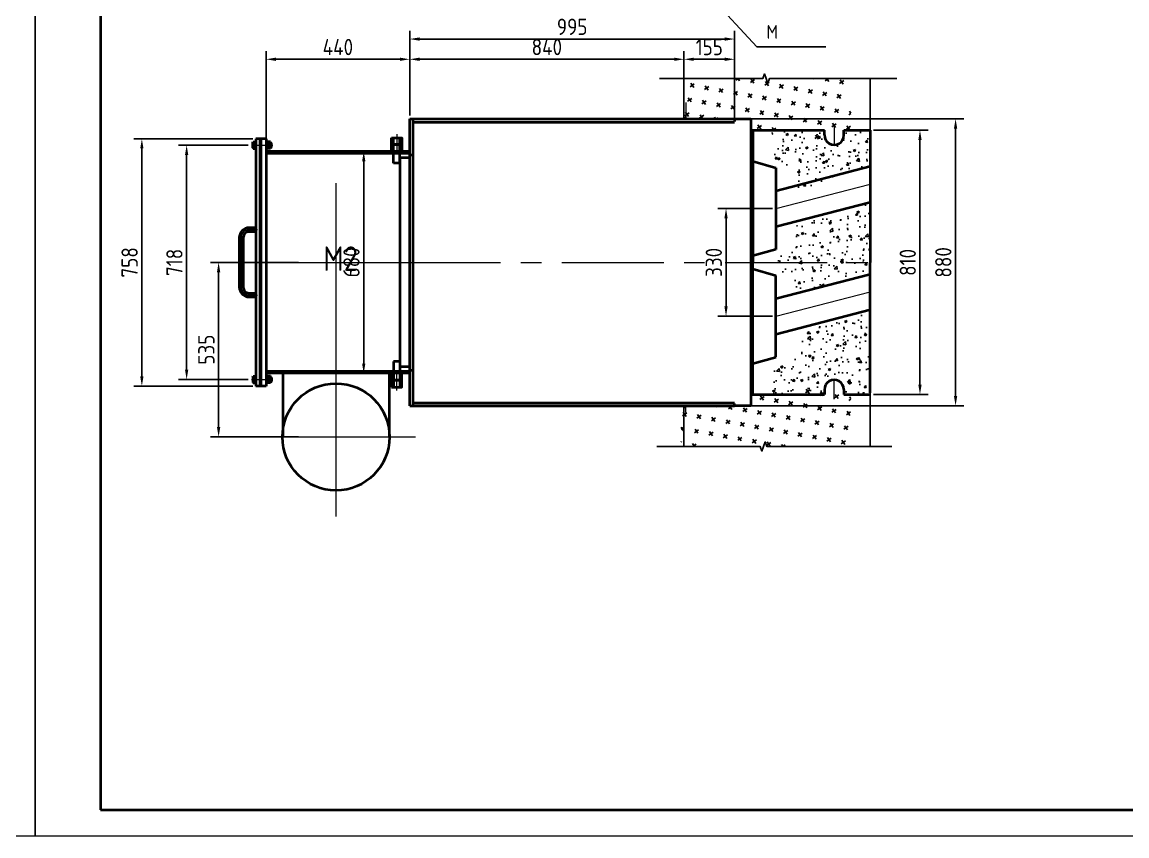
# Model space of a CAD drawing. Header units: millimetres. Extents: x 52110 to 400893, y -153728 to 31997.
# Drawn here: x 362723 to 366107, y -18094 to -15600 of the extents above; entities that cross this region are included whole.
import ezdxf

# ---------------------------------------------------------------- set-up
doc = ezdxf.new("R2010")
doc.units = ezdxf.units.MM
doc.header["$LTSCALE"] = 500
doc.linetypes.add('CENTER', pattern=[2, 1.25, -0.25, 0.25, -0.25])
doc.linetypes.add('PHANTOM2', pattern=[1.25, 0.625, -0.125, 0.125, -0.125, 0.125, -0.125])
for name, color, linetype, lineweight in [('2D', 4, 'PHANTOM2', 20), ('BIAOZHU', 3, 'Continuous', 25), ('SHI', 7, 'Continuous', 40), ('WEN', 3, 'Continuous', 20), ('XI', 2, 'Continuous', 20), ('ZHONG', 1, 'CENTER', 20)]:
    doc.layers.add(name, color=color, linetype=linetype, lineweight=lineweight)
doc.layers.add('HAN', color=9, linetype='Continuous')
doc.styles.add('GB', font='gbenor.shx', dxfattribs={"bigfont": 'gbcbig.shx'})
doc.styles.add('工程字', font='gbenor.shx', dxfattribs={"bigfont": 'gbcbig.shx'})
doc.dimstyles.new('GB-5', dxfattribs={"dimscale": 10, "dimtxt": 5, "dimasz": 3, "dimexe": 2.5, "dimexo": 1, "dimgap": 1.25, "dimtad": 1, "dimdsep": 46, "dimtxsty": '工程字', "dimcen": 5, "dimadec": 0, "dimazin": 0, "dimtfac": 0.7, "dimtix": 1, "dimtmove": 0, "dimatfit": 3, "dimfxl": 0, "dimtzin": 0, "dimarcsym": 0})

# ---------------------------------------------------------------- blocks, each defined once
blk = doc.blocks.new('*D204')
at = {"layer": 'BIAOZHU', "color": 0, "lineweight": -2}
for p, q in [((364915.1, -15896.3), (365607, -15896.3)), ((365582, -15926.3), (365582, -16746.3)), ((364915.1, -16776.3), (365607, -16776.3))]:
    blk.add_line(p, q, dxfattribs=at)
at = {"layer": 'BIAOZHU', "color": 0}
for points in [[(365577, -15926.3), (365587, -15926.3), (365582, -15896.3)], [(365577, -16746.3), (365587, -16746.3), (365582, -16776.3)]]:
    blk.add_solid(points, dxfattribs=at)
at = {"layer": 'Defpoints', "color": 0}
for p in [(364905.1, -15896.3), (364905.1, -16776.3), (365582, -16776.3)]:
    blk.add_point(p, dxfattribs=at)
at = {"layer": 'BIAOZHU', "color": 0, "insert": (365544.5, -16336.3), "char_height": 50, "attachment_point": 5, "rotation": 90, "style": '工程字'}
blk.add_mtext('880', dxfattribs=at)
blk = doc.blocks.new('*D205')
at = {"layer": 'BIAOZHU', "color": 0, "lineweight": -2}
for p, q in [((363429.1, -15957.3), (363064.6, -15957.3)), ((363089.6, -15987.3), (363089.6, -16685.3)), ((363429.1, -16715.3), (363064.6, -16715.3))]:
    blk.add_line(p, q, dxfattribs=at)
at = {"layer": 'BIAOZHU', "color": 0}
for points in [[(363084.6, -15987.3), (363094.6, -15987.3), (363089.6, -15957.3)], [(363084.6, -16685.3), (363094.6, -16685.3), (363089.6, -16715.3)]]:
    blk.add_solid(points, dxfattribs=at)
at = {"layer": 'Defpoints', "color": 0}
for p in [(363439.1, -15957.3), (363089.6, -16715.3), (363439.1, -16715.3)]:
    blk.add_point(p, dxfattribs=at)
at = {"layer": 'BIAOZHU', "color": 0, "insert": (363052.1, -16336.3), "char_height": 50, "attachment_point": 5, "rotation": 90, "style": '工程字'}
blk.add_mtext('758', dxfattribs=at)
blk = doc.blocks.new('*D158')
at = {"layer": 'BIAOZHU', "color": 0, "lineweight": -2}
for p, q in [((365021.1, -16171.3), (364853.9, -16171.3)), ((364878.9, -16201.3), (364878.9, -16471.3)), ((365021.1, -16501.3), (364853.9, -16501.3))]:
    blk.add_line(p, q, dxfattribs=at)
at = {"layer": 'BIAOZHU', "color": 0}
for points in [[(364873.9, -16201.3), (364883.9, -16201.3), (364878.9, -16171.3)], [(364873.9, -16471.3), (364883.9, -16471.3), (364878.9, -16501.3)]]:
    blk.add_solid(points, dxfattribs=at)
at = {"layer": 'Defpoints', "color": 0}
for p in [(365031.1, -16171.3), (364878.9, -16501.3), (365031.1, -16501.3)]:
    blk.add_point(p, dxfattribs=at)
at = {"layer": 'BIAOZHU', "color": 0, "insert": (364841.4, -16336.3), "char_height": 50, "attachment_point": 5, "rotation": 90, "style": '工程字'}
blk.add_mtext('330', dxfattribs=at)
blk = doc.blocks.new('*D208')
at = {"layer": 'BIAOZHU', "color": 0, "lineweight": -2}
for p, q in [((363470.1, -15986.3), (363470.1, -15688.9)), ((363910.1, -15886.3), (363910.1, -15688.9)), ((363880.1, -15713.9), (363500.1, -15713.9))]:
    blk.add_line(p, q, dxfattribs=at)
at = {"layer": 'BIAOZHU', "color": 0}
for points in [[(363500.1, -15708.9), (363500.1, -15718.9), (363470.1, -15713.9)], [(363880.1, -15708.9), (363880.1, -15718.9), (363910.1, -15713.9)]]:
    blk.add_solid(points, dxfattribs=at)
at = {"layer": 'Defpoints', "color": 0}
for p in [(363470.1, -15713.9), (363910.1, -15896.3), (363470.1, -15996.3)]:
    blk.add_point(p, dxfattribs=at)
at = {"layer": 'BIAOZHU', "color": 0, "insert": (363690.1, -15676.4), "char_height": 50, "attachment_point": 5, "style": '工程字'}
blk.add_mtext('440', dxfattribs=at)
blk = doc.blocks.new('*D209')
at = {"layer": 'BIAOZHU', "color": 0, "lineweight": -2}
for p, q in [((363910.1, -15886.3), (363910.1, -15626.9)), ((364905.1, -15894.3), (364905.1, -15626.9)), ((363940.1, -15651.9), (364875.1, -15651.9))]:
    blk.add_line(p, q, dxfattribs=at)
at = {"layer": 'BIAOZHU', "color": 0}
for points in [[(363940.1, -15646.9), (363940.1, -15656.9), (363910.1, -15651.9)], [(364875.1, -15646.9), (364875.1, -15656.9), (364905.1, -15651.9)]]:
    blk.add_solid(points, dxfattribs=at)
at = {"layer": 'Defpoints', "color": 0}
for p in [(364905.1, -15651.9), (363910.1, -15896.3), (364905.1, -15904.3)]:
    blk.add_point(p, dxfattribs=at)
at = {"layer": 'BIAOZHU', "color": 0, "insert": (364407.6, -15614.4), "char_height": 50, "attachment_point": 5, "style": '工程字'}
blk.add_mtext('995', dxfattribs=at)
blk = doc.blocks.new('*D159')
at = {"layer": 'BIAOZHU', "color": 0, "lineweight": -2}
for p, q in [((364750.1, -15866.3), (364750.1, -15688.9)), ((364905.1, -15703.9), (364905.1, -15688.9)), ((364780.1, -15713.9), (364875.1, -15713.9))]:
    blk.add_line(p, q, dxfattribs=at)
at = {"layer": 'BIAOZHU', "color": 0}
for points in [[(364780.1, -15708.9), (364780.1, -15718.9), (364750.1, -15713.9)], [(364875.1, -15708.9), (364875.1, -15718.9), (364905.1, -15713.9)]]:
    blk.add_solid(points, dxfattribs=at)
at = {"layer": 'Defpoints', "color": 0}
for p in [(364905.1, -15713.9), (364905.1, -15713.9), (364750.1, -15876.3)]:
    blk.add_point(p, dxfattribs=at)
at = {"layer": 'BIAOZHU', "color": 0, "insert": (364827.6, -15676.4), "char_height": 50, "attachment_point": 5, "style": '工程字'}
blk.add_mtext('155', dxfattribs=at)
blk = doc.blocks.new('*D160')
at = {"layer": 'BIAOZHU', "color": 0, "lineweight": -2}
for p, q in [((363910.1, -15703.9), (363910.1, -15688.9)), ((364750.1, -15703.9), (364750.1, -15688.9)), ((364720.1, -15713.9), (363940.1, -15713.9))]:
    blk.add_line(p, q, dxfattribs=at)
at = {"layer": 'BIAOZHU', "color": 0}
for points in [[(363940.1, -15708.9), (363940.1, -15718.9), (363910.1, -15713.9)], [(364720.1, -15708.9), (364720.1, -15718.9), (364750.1, -15713.9)]]:
    blk.add_solid(points, dxfattribs=at)
at = {"layer": 'Defpoints', "color": 0}
for p in [(363910.1, -15713.9), (363910.1, -15713.9), (364750.1, -15713.9)]:
    blk.add_point(p, dxfattribs=at)
at = {"layer": 'BIAOZHU', "color": 0, "insert": (364330.1, -15676.4), "char_height": 50, "attachment_point": 5, "style": '工程字'}
blk.add_mtext('840', dxfattribs=at)
blk = doc.blocks.new('*D212')
at = {"layer": 'BIAOZHU', "color": 0, "lineweight": -2}
for p, q in [((363415.5, -15977.3), (363201.8, -15977.3)), ((363226.8, -16007.3), (363226.8, -16665.3)), ((363415.5, -16695.3), (363201.8, -16695.3))]:
    blk.add_line(p, q, dxfattribs=at)
at = {"layer": 'BIAOZHU', "color": 0}
for points in [[(363221.8, -16007.3), (363231.8, -16007.3), (363226.8, -15977.3)], [(363221.8, -16665.3), (363231.8, -16665.3), (363226.8, -16695.3)]]:
    blk.add_solid(points, dxfattribs=at)
at = {"layer": 'Defpoints', "color": 0}
for p in [(363425.5, -15977.3), (363226.8, -16695.3), (363425.5, -16695.3)]:
    blk.add_point(p, dxfattribs=at)
at = {"layer": 'BIAOZHU', "color": 0, "insert": (363189.3, -16336.3), "char_height": 50, "attachment_point": 5, "rotation": 90, "style": '工程字'}
blk.add_mtext('718', dxfattribs=at)
blk = doc.blocks.new('*D214')
at = {"layer": 'BIAOZHU', "color": 0, "lineweight": -2}
for p, q in [((365330.1, -15931.3), (365498, -15931.3)), ((365473, -16711.3), (365473, -15961.3)), ((365330.1, -16741.3), (365498, -16741.3))]:
    blk.add_line(p, q, dxfattribs=at)
at = {"layer": 'BIAOZHU', "color": 0}
for points in [[(365468, -15961.3), (365478, -15961.3), (365473, -15931.3)], [(365468, -16711.3), (365478, -16711.3), (365473, -16741.3)]]:
    blk.add_solid(points, dxfattribs=at)
at = {"layer": 'Defpoints', "color": 0}
for p in [(365320.1, -15931.3), (365473, -15931.3), (365320.1, -16741.3)]:
    blk.add_point(p, dxfattribs=at)
at = {"layer": 'BIAOZHU', "color": 0, "insert": (365435.5, -16336.3), "char_height": 50, "attachment_point": 5, "rotation": 90, "style": '工程字'}
blk.add_mtext('810', dxfattribs=at)
blk = doc.blocks.new('*D218')
at = {"layer": 'BIAOZHU', "color": 0, "lineweight": -2}
for p, q in [((363851.6, -15996.3), (363744.2, -15996.3)), ((363769.2, -16646.3), (363769.2, -16026.3)), ((363851.6, -16676.3), (363744.2, -16676.3))]:
    blk.add_line(p, q, dxfattribs=at)
at = {"layer": 'BIAOZHU', "color": 0}
for points in [[(363764.2, -16026.3), (363774.2, -16026.3), (363769.2, -15996.3)], [(363764.2, -16646.3), (363774.2, -16646.3), (363769.2, -16676.3)]]:
    blk.add_solid(points, dxfattribs=at)
at = {"layer": 'Defpoints', "color": 0}
for p in [(363769.2, -15996.3), (363861.6, -15996.3), (363861.6, -16676.3)]:
    blk.add_point(p, dxfattribs=at)
at = {"layer": 'BIAOZHU', "color": 0, "insert": (363731.7, -16336.3), "char_height": 50, "attachment_point": 5, "rotation": 90, "style": '工程字'}
blk.add_mtext('680', dxfattribs=at)
blk = doc.blocks.new('*D224')
at = {"layer": 'BIAOZHU', "color": 0, "linetype": 'ByBlock', "lineweight": -2}
for p, q in [((363569.5, -16336.3), (363299.7, -16336.3)), ((363569.5, -16871.3), (363299.7, -16871.3))]:
    blk.add_line(p, q, dxfattribs=at)
at = {"layer": 'BIAOZHU', "color": 0, "lineweight": -2}
blk.add_line((363324.7, -16841.3), (363324.7, -16366.3), dxfattribs=at)
at = {"layer": 'BIAOZHU', "color": 0}
for points in [[(363319.7, -16366.3), (363329.7, -16366.3), (363324.7, -16336.3)], [(363319.7, -16841.3), (363329.7, -16841.3), (363324.7, -16871.3)]]:
    blk.add_solid(points, dxfattribs=at)
at = {"layer": 'Defpoints', "color": 0}
for p in [(363324.7, -16336.3), (363579.5, -16336.3), (363579.5, -16871.3)]:
    blk.add_point(p, dxfattribs=at)
at = {"layer": 'BIAOZHU', "color": 0, "insert": (363287.2, -16603.8), "char_height": 50, "attachment_point": 5, "rotation": 90, "style": '工程字'}
blk.add_mtext('535', dxfattribs=at)

msp = doc.modelspace()

# ---------------------------------------------------------------- hatches: boundary and pattern name
at = {"layer": 'BIAOZHU'}
h = msp.add_hatch(dxfattribs=at)
h.set_pattern_fill('CROSS', color=256, scale=5, angle=35, style=0)
h.set_pattern_definition([(35, (307350.38, -34763.035), (7.797026, 44.21913), [15.875, -47.625]), (125, (307361.433, -34764.984), (-44.21913, 7.797026), [15.875, -47.625])])
h.paths.add_polyline_path([(365261.10579, -15772.57568), (365012.17715, -15772.57568), (365007.04685, -15786.67107), (364996.78625, -15758.48029), (364991.65595, -15772.57568), (364741.10579, -15772.57568), (364741.10579, -15891.32809), (364747.10579, -15891.32809), (364747.10579, -15896.32809), (364905.10579, -15896.32809), (364955.10579, -15896.32809), (364955.10579, -15931.32809), (365111.10579, -15931.32809), (365121.11008, -15931.32809), (365121.11008, -15946.83567, 0.9915755674), (365181.10579, -15946.32809), (365181.10579, -15931.32809), (365261.10579, -15931.32809)])
h = msp.add_hatch(dxfattribs=at)
h.set_pattern_fill('AR-CONC', color=256, scale=0.4, style=0)
h.set_pattern_definition([(50, (307409.38, -34813.035), (72.87387, -6.375634), [7.62, -83.82]), (355, (307409.38, -34813.035), (-14.09713, 76.42266), [6.096, -67.056]), (100.451, (307415.45, -34813.566), (58.777, 70.046675), [6.476, -71.236]), (46.1842, (307409.38, -34792.715), (108.43162, -16.81693), [11.43, -125.73]), (96.6356, (307418.41, -34794.12), (94.9617, 98.97022), [9.714, -106.854]), (351.184, (307409.38, -34792.72), (94.96184, 98.97005), [9.144, -100.584]), (21, (307419.54, -34797.795), (60.64595, -40.90621), [7.62, -83.82]), (326, (307419.54, -34797.795), (24.72081, 73.67519), [6.096, -67.056]), (71.4514, (307424.59, -34801.204), (85.3666, 32.76914), [6.476, -71.236]), (37.5, (307409.379, -34813.035), (1.235441, 33.822016), [0, -66.2432, 0, -68.072, 0, -67.31]), (7.5, (307409.38, -34813.035), (26.727865, 40.07223), [0, -38.8112, 0, -64.7192, 0, -25.654]), (327.5, (307386.722, -34813.035), (54.236238, -2.291498), [0, -25.4, 0, -79.248, 0, -105.156]), (317.5, (307376.56, -34813.035), (59.251673, 10.170596), [0, -33.02, 0, -52.6288, 0, -74.676])])
edge = h.paths.add_edge_path()
edge.add_line((365320.10579, -15931.32809), (365240.10579, -15931.32809))
edge.add_line((365240.10579, -15931.32809), (365240.10579, -15946.32809))
edge.add_arc((365210.10579, -15946.32809), 30, -179.99512854, 0.00000002, ccw=False)
edge.add_line((365180.10579, -15946.33064), (365180.11008, -15931.32809))
edge.add_line((365180.11008, -15931.32809), (365020.10579, -15931.32809))
edge.add_line((365020.10579, -15931.32809), (365020.10579, -15981.32809))
edge.add_line((365020.10579, -15981.32809), (365020.10579, -16026.32809))
edge.add_line((365020.10579, -16026.32809), (365090.10579, -16046.32809))
edge.add_line((365090.10579, -16046.32809), (365090.10579, -16116.65206))
edge.add_line((365090.10579, -16116.65206), (365320.10579, -16041.92053))
edge.add_line((365320.10579, -16041.92053), (365320.10579, -15931.32809))
h.paths.add_polyline_path([(365320.10579, -16151.2726), (365090.10579, -16226.00413), (365090.10579, -16296.32809), (365020.10579, -16316.32809), (365020.10579, -16336.32809), (365320.10579, -16336.32809)])
h.paths.add_polyline_path([(365320.10579, -16359.53807), (365320.10579, -16336.32809), (365020.10579, -16336.32809), (365020.10579, -16356.32809), (365090.10579, -16376.32809), (365090.10579, -16434.2696)])
edge = h.paths.add_edge_path()
edge.add_line((365320.10579, -16481.2726), (365090.10579, -16556.00413))
edge.add_line((365090.10579, -16556.00413), (365090.10579, -16626.32809))
edge.add_line((365090.10579, -16626.32809), (365020.10579, -16646.32809))
edge.add_line((365020.10579, -16646.32809), (365020.10579, -16741.32809))
edge.add_line((365020.10579, -16741.32809), (365180.11008, -16741.32809))
edge.add_line((365180.11008, -16741.32809), (365180.11008, -16726.32809))
edge.add_arc((365210.10793, -16726.32594), 29.99785, -0.00410067, 180.00410067, ccw=False)
edge.add_line((365240.10579, -16726.32809), (365240.10579, -16741.32809))
edge.add_line((365240.10579, -16741.32809), (365320.10579, -16741.32809))
edge.add_line((365320.10579, -16741.32809), (365320.10579, -16481.2726))
h = msp.add_hatch(dxfattribs=at)
h.set_pattern_fill('CROSS', color=256, scale=5, angle=35, style=0)
h.set_pattern_definition([(35, (307350.38, -34863.035), (7.797026, 44.21913), [15.875, -47.625]), (125, (307361.433, -34864.984), (-44.21913, 7.797026), [15.875, -47.625])])
h.paths.add_polyline_path([(365261.10579, -16741.32809), (365181.10579, -16741.32809), (365181.10579, -16726.32809, 1.0084960066), (365121.11008, -16726.83567), (365121.11008, -16741.32809), (365082.89449, -16741.32809), (365046.05206, -16900.74659), (365261.10579, -16900.74659)])
h.paths.add_polyline_path([(365082.89449, -16741.32809), (364955.10579, -16741.32809), (364955.10579, -16776.32809), (364905.10579, -16776.32809), (364829.81721, -16776.32809), (364796.17251, -16900.74659), (364983.52177, -16900.74659), (364988.65207, -16914.84198), (364998.91268, -16886.6512), (365004.04298, -16900.74659), (365046.05206, -16900.74659)])
h.paths.add_polyline_path([(364829.81721, -16776.32809), (364747.10579, -16776.32809), (364747.10579, -16781.32809), (364741.10579, -16781.32809), (364741.10579, -16900.74659), (364796.17251, -16900.74659)])

# ---------------------------------------------------------------- linework, layer by layer
at = {"layer": '2D', "ltscale": 0.5}
for p, q in [((364750.10579, -15846.32809), (364750.10579, -15896.32809)), ((364756.10579, -15846.32809), (364756.10579, -15896.32809)), ((364750.10579, -15891.32809), (364756.10579, -15891.32809)), ((364750.10579, -15891.32809), (364756.10579, -15891.32809)), ((364750.10579, -15891.32809), (364756.10579, -15891.32809)), ((364750.10579, -16781.32809), (364756.10579, -16781.32809)), ((364750.10579, -16781.32809), (364756.10579, -16781.32809)), ((364750.10579, -16781.32809), (364756.10579, -16781.32809)), ((364750.10579, -16781.32809), (364756.10579, -16781.32809)), ((364750.10579, -16781.32809), (364756.10579, -16781.32809)), ((364756.10579, -16796.32809), (364756.10579, -16776.32809))]:
    msp.add_line(p, q, dxfattribs=at)
at = {"layer": 'BIAOZHU'}
for p, q in [((364772.10579, -15457.73803), (364972.89224, -15675.9045)), ((364972.89224, -15675.9045), (365184.77466, -15675.9045)), ((364750.10579, -15772.57568), (364750.10579, -15896.32809)), ((365320.10579, -15772.57568), (365320.10579, -16900.74659)), ((364750.10579, -16776.32809), (364750.10579, -16900.74659))]:
    msp.add_line(p, q, dxfattribs=at)
for points in [[(364675.35534, -15772.57568), (364991.65595, -15772.57568), (364996.78625, -15758.48029), (365007.04685, -15786.67107), (365012.17715, -15772.57568), (365402.47776, -15772.57568)], [(364667.22116, -16900.74659), (364983.52177, -16900.74659), (364988.65207, -16914.84198), (364998.91268, -16886.6512), (365004.04298, -16900.74659), (365387.01364, -16900.74659)]]:
    msp.add_lwpolyline(points, dxfattribs=at)
at = {"layer": 'HAN'}
for p, q in [((363484.80579, -15972.22809), (363486.60579, -15972.22809)), ((363484.80579, -15982.42809), (363486.60579, -15982.42809)), ((363484.80579, -16690.22809), (363486.60579, -16690.22809)), ((363484.80579, -16700.42809), (363486.60579, -16700.42809))]:
    msp.add_line(p, q, dxfattribs=at)
at = {"layer": 'SHI'}
for p, q in [((363910.10579, -15896.32809), (364905.10579, -15896.32809)), ((363910.10579, -16776.32809), (363910.10579, -15896.32809)), ((363910.10579, -15896.32809), (364905.10579, -15896.32809)), ((363920.10579, -16776.32809), (363920.10579, -15896.32809)), ((364905.10579, -15896.32809), (364905.10579, -15904.32809)), ((364905.10579, -15896.32809), (364955.10579, -15896.32809)), ((364955.10579, -15896.32809), (364955.10579, -16776.32809)), ((363920.10579, -15906.32809), (364905.10579, -15906.32809)), ((364955.10579, -15931.32809), (365170.10579, -15931.32809)), ((364961.10579, -15931.32809), (364961.10579, -16336.32809)), ((365170.10579, -15931.32809), (365180.11008, -15931.32809)), ((365180.11008, -15945.82051), (365180.11008, -15931.32809)), ((365240.10579, -15931.32809), (365320.10579, -15931.32809)), ((365240.10579, -15931.32809), (365320.10579, -15931.32809)), ((365240.10579, -15946.32809), (365240.10579, -15931.32809)), ((365320.10579, -15931.32809), (365320.10579, -16336.32809)), ((363429.10579, -15969.53386), (363430.60579, -15966.93579)), ((363429.10579, -15985.12232), (363429.10579, -15969.53386)), ((363430.60579, -15966.93579), (363436.60579, -15966.93579)), ((363430.60579, -15972.13194), (363436.60579, -15972.13194)), ((363436.60579, -15965.32809), (363439.10579, -15965.32809)), ((363436.60579, -15989.32809), (363436.60579, -15965.32809)), ((363436.60579, -15987.7204), (363436.60579, -15966.93579)), ((363470.10579, -15957.32809), (363439.10579, -15957.32809)), ((363439.10579, -15957.32809), (363439.10579, -16715.32809)), ((363451.10579, -15957.32809), (363451.10579, -16715.32809)), ((363454.10579, -15957.32809), (363454.10579, -16715.32809)), ((363470.10579, -15957.32809), (363470.10579, -16715.32809)), ((363472.60579, -15965.32809), (363470.10579, -15965.32809)), ((363472.60579, -15989.32809), (363472.60579, -15965.32809)), ((363472.60579, -15987.7204), (363472.60579, -15966.93579)), ((363472.60579, -15969.53386), (363474.10579, -15966.93579)), ((363472.60579, -15969.53386), (363472.60579, -15985.12232)), ((363483.30579, -15966.93579), (363474.10579, -15966.93579)), ((363483.30579, -15972.13194), (363474.10579, -15972.13194)), ((363484.80579, -15969.53386), (363483.30579, -15966.93579)), ((363484.80579, -15969.53386), (363484.80579, -15985.12232)), ((363484.80579, -15971.32809), (363485.70579, -15971.32809)), ((363485.70579, -15971.32809), (363485.70579, -15983.32809)), ((363486.60579, -15972.22809), (363485.70579, -15971.32809)), ((363486.60579, -15982.42809), (363486.60579, -15972.22809)), ((363860.10579, -15975.32809), (363860.10579, -15954.32809)), ((363880.10579, -15975.32809), (363880.10579, -15954.32809)), ((363429.10579, -15985.12232), (363430.60579, -15987.7204)), ((363430.60579, -15982.52424), (363436.60579, -15982.52424)), ((363430.60579, -15987.7204), (363436.60579, -15987.7204)), ((363436.60579, -15989.32809), (363439.10579, -15989.32809)), ((363472.60579, -15989.32809), (363470.10579, -15989.32809)), ((363910.10579, -15996.32809), (363470.10579, -15996.32809)), ((363910.10579, -16002.32809), (363470.10579, -16002.32809)), ((363472.60579, -15985.12232), (363474.10579, -15987.7204)), ((363483.30579, -15982.52424), (363474.10579, -15982.52424)), ((363483.30579, -15987.7204), (363474.10579, -15987.7204)), ((363484.80579, -15985.12232), (363483.30579, -15987.7204)), ((363484.80579, -15983.32809), (363485.70579, -15983.32809)), ((363485.70579, -15983.32809), (363486.60579, -15982.42809)), ((363860.10579, -15996.32809), (363860.10579, -15975.32809)), ((363860.10579, -16032.32809), (363860.10579, -15996.32809)), ((363880.10579, -15996.32809), (363880.10579, -15975.32809)), ((363880.10579, -16032.32809), (363880.10579, -15996.32809)), ((363880.10579, -16032.32809), (363860.10579, -16032.32809)), ((363910.10579, -16016.32809), (363880.10579, -16016.32809)), ((363880.10579, -16016.32809), (363880.10579, -16656.32809)), ((363910.10579, -16006.32809), (363920.10579, -16006.32809)), ((363910.10579, -16656.32809), (363910.10579, -16016.32809)), ((364961.10579, -16026.32809), (365031.10579, -16046.32809)), ((365031.10579, -16116.65206), (365320.10579, -16041.92053)), ((365031.10579, -16046.32809), (365031.10579, -16296.32809)), ((365031.10579, -16226.00413), (365320.10579, -16151.2726)), ((365031.10579, -16296.32809), (364961.10579, -16316.32809)), ((364961.10579, -16741.32809), (364961.10579, -16336.32809)), ((365320.10579, -16736.32809), (365320.10579, -16336.32809)), ((364961.10579, -16356.32809), (365031.10579, -16376.32809)), ((365031.10579, -16446.65206), (365320.10579, -16371.92053)), ((365031.10579, -16626.32809), (365031.10579, -16376.32809)), ((365031.10579, -16556.00413), (365321.20946, -16480.91399)), ((363880.10579, -16640.32809), (363860.10579, -16640.32809)), ((363860.10579, -16640.32809), (363860.10579, -16676.32809)), ((363880.10579, -16640.32809), (363880.10579, -16676.32809)), ((364961.10579, -16646.32809), (365031.10579, -16626.32809)), ((363684.10579, -16670.32809), (363470.10579, -16670.32809)), ((363684.10579, -16676.32809), (363470.10579, -16676.32809)), ((363521.68715, -16670.32809), (363521.68715, -16871.32809)), ((363910.10579, -16670.32809), (363684.10579, -16670.32809)), ((363910.10579, -16676.32809), (363684.10579, -16676.32809)), ((363846.68715, -16670.32809), (363846.68715, -16871.32809)), ((363860.10579, -16676.32809), (363860.10579, -16697.32809)), ((363910.10579, -16656.32809), (363880.10579, -16656.32809)), ((363880.10579, -16676.32809), (363880.10579, -16697.32809)), ((363910.10579, -16666.32809), (363920.10579, -16666.32809)), ((363429.10579, -16687.53386), (363430.60579, -16684.93579)), ((363429.10579, -16687.53386), (363429.10579, -16703.12232)), ((363429.10579, -16703.12232), (363430.60579, -16705.7204)), ((363430.60579, -16684.93579), (363436.60579, -16684.93579)), ((363430.60579, -16690.13194), (363436.60579, -16690.13194)), ((363430.60579, -16700.52424), (363436.60579, -16700.52424)), ((363430.60579, -16705.7204), (363436.60579, -16705.7204)), ((363436.60579, -16683.32809), (363439.10579, -16683.32809)), ((363436.60579, -16683.32809), (363436.60579, -16707.32809)), ((363436.60579, -16684.93579), (363436.60579, -16705.7204)), ((363436.60579, -16707.32809), (363439.10579, -16707.32809)), ((363470.10579, -16715.32809), (363439.10579, -16715.32809)), ((363472.60579, -16683.32809), (363470.10579, -16683.32809)), ((363472.60579, -16707.32809), (363470.10579, -16707.32809)), ((363472.60579, -16683.32809), (363472.60579, -16707.32809)), ((363472.60579, -16684.93579), (363472.60579, -16705.7204)), ((363472.60579, -16687.53386), (363474.10579, -16684.93579)), ((363472.60579, -16703.12232), (363472.60579, -16687.53386)), ((363472.60579, -16703.12232), (363474.10579, -16705.7204)), ((363483.30579, -16684.93579), (363474.10579, -16684.93579)), ((363483.30579, -16690.13194), (363474.10579, -16690.13194)), ((363483.30579, -16700.52424), (363474.10579, -16700.52424)), ((363483.30579, -16705.7204), (363474.10579, -16705.7204)), ((363484.80579, -16687.53386), (363483.30579, -16684.93579)), ((363484.80579, -16703.12232), (363483.30579, -16705.7204)), ((363484.80579, -16703.12232), (363484.80579, -16687.53386)), ((363484.80579, -16689.32809), (363485.70579, -16689.32809)), ((363484.80579, -16701.32809), (363485.70579, -16701.32809)), ((363485.70579, -16701.32809), (363485.70579, -16689.32809)), ((363485.70579, -16689.32809), (363486.60579, -16690.22809)), ((363486.60579, -16700.42809), (363485.70579, -16701.32809)), ((363486.60579, -16690.22809), (363486.60579, -16700.42809)), ((363860.10579, -16697.32809), (363860.10579, -16718.32809)), ((363880.10579, -16697.32809), (363880.10579, -16718.32809)), ((364955.10579, -16741.32809), (365180.11008, -16741.32809)), ((364955.10579, -16741.32809), (365180.11008, -16741.32809)), ((365170.10579, -16741.32809), (365180.11008, -16741.32809)), ((365180.11008, -16726.83567), (365180.11008, -16741.32809)), ((365240.10579, -16726.32809), (365240.10579, -16741.32809)), ((365240.10579, -16741.32809), (365320.10579, -16741.32809)), ((363910.10579, -16776.32809), (364905.10579, -16776.32809)), ((363910.10579, -16776.32809), (364905.10579, -16776.32809)), ((363910.10579, -16776.32809), (364905.10579, -16776.32809)), ((363920.10579, -16766.32809), (364905.10579, -16766.32809)), ((364905.10579, -16776.32809), (364905.10579, -16768.32809)), ((364905.10579, -16776.32809), (364905.10579, -16768.32809)), ((364955.10579, -16776.32809), (364905.10579, -16776.32809))]:
    msp.add_line(p, q, dxfattribs=at)
for points in [[(362962.77169, -18013.99791), (369410.77169, -18013.99791), (369410.77169, -13421.99791), (362962.77169, -13421.99791)], [(363854.10579, -15954.32809), (363886.10579, -15954.32809), (363886.10579, -15975.32809), (363854.10579, -15975.32809)], [(363854.10579, -15975.32809), (363886.10579, -15975.32809), (363886.10579, -15996.32809), (363854.10579, -15996.32809)], [(363854.10579, -16697.32809), (363886.10579, -16697.32809), (363886.10579, -16676.32809), (363854.10579, -16676.32809)], [(363854.10579, -16718.32809), (363886.10579, -16718.32809), (363886.10579, -16697.32809), (363854.10579, -16697.32809)]]:
    msp.add_lwpolyline(points, close=True, dxfattribs=at)
for points in [[(363439.10579, -16230.32809), (363418.10579, -16230.32809, 0.4142135624), (363388.10579, -16260.32809), (363388.10579, -16412.32809, 0.4142135624), (363418.10579, -16442.32809), (363439.10579, -16442.32809)], [(363439.10579, -16242.32809), (363418.10579, -16242.32809, 0.4142135624), (363400.10579, -16260.32809), (363400.10579, -16412.32809, 0.4142135624), (363418.10579, -16430.32809), (363439.10579, -16430.32809)]]:
    msp.add_lwpolyline(points, format="xyb", dxfattribs=at)
msp.add_circle((363684.18715, -16871.32809), 164, dxfattribs=at)
for centre, radius, start, end in [((363434.14239, -15968.35803), 5.17204, 193.14079328, 226.85920673), ((363438.85579, -15977.32809), 9.75, 147.7957725, 212.2042275), ((363477.64239, -15968.35803), 5.17204, 193.14079328, 226.85920673), ((363482.35579, -15977.32809), 9.75, 147.7957725, 212.2042275), ((363479.76918, -15968.35803), 5.17204, 313.14079327, 346.85920672), ((363475.05579, -15977.32809), 9.75, 327.7957725, 32.2042275), ((365210.10579, -15946.32809), 30, 179.03055338, 0), ((363434.14239, -15986.29816), 5.17204, 133.14079327, 166.85920672), ((363477.64239, -15986.29816), 5.17204, 133.14079327, 166.85920672), ((363479.76918, -15986.29816), 5.17204, 13.14079328, 46.85920673), ((363434.14239, -16686.35803), 5.17204, 193.14079328, 226.85920673), ((363438.85579, -16695.32809), 9.75, 147.7957725, 212.2042275), ((363434.14239, -16704.29816), 5.17204, 133.14079327, 166.85920672), ((363477.64239, -16686.35803), 5.17204, 193.14079328, 226.85920673), ((363482.35579, -16695.32809), 9.75, 147.7957725, 212.2042275), ((363477.64239, -16704.29816), 5.17204, 133.14079327, 166.85920672), ((363479.76918, -16686.35803), 5.17204, 313.14079327, 346.85920672), ((363475.05579, -16695.32809), 9.75, 327.7957725, 32.2042275), ((363479.76918, -16704.29816), 5.17204, 13.14079328, 46.85920673), ((365210.10579, -16726.32809), 30, 0, 180.96944662)]:
    msp.add_arc(centre, radius, start, end, dxfattribs=at)
at = {"layer": 'XI'}
for points in [[(356034.77169, -18093.99791), (362762.77169, -18093.99791), (362762.77169, -13341.99791), (356034.77169, -13341.99791)], [(362762.77169, -18093.99791), (369490.77169, -18093.99791), (369490.77169, -13341.99791), (362762.77169, -13341.99791)]]:
    msp.add_lwpolyline(points, close=True, dxfattribs=at)
at = {"layer": 'ZHONG'}
for p, q in [((365210.10579, -15917.1475), (365210.10579, -15974.49353)), ((363425.46695, -15977.32809), (363490.85332, -15977.32809)), ((363684.10579, -16093.85481), (363684.10579, -16871.32809)), ((363684.10579, -16125.23099), (363684.10579, -16871.32809)), ((363684.10579, -16160.92401), (363684.10579, -16511.13483)), ((363429.13135, -16336.32809), (363866.84396, -16336.32809)), ((363440.36396, -16336.32809), (363928.01035, -16336.32809)), ((363445.08874, -16336.32809), (363901.08545, -16336.32809)), ((363684.18715, -16628.85481), (363684.18715, -17115.12058)), ((363425.46695, -16695.32809), (363490.85332, -16695.32809)), ((365210.10579, -16755.50869), (365210.10579, -16698.16265)), ((363440.36396, -16871.32809), (363928.01035, -16871.32809)), ((363440.44533, -16871.32809), (363928.09172, -16871.32809))]:
    msp.add_line(p, q, dxfattribs=at)
at = {"layer": 'ZHONG', "ltscale": 0.3}
for p, q in [((363870.10579, -15943.19829), (363870.10579, -16000.28172)), ((363870.10579, -16729.45789), (363870.10579, -16672.37446))]:
    msp.add_line(p, q, dxfattribs=at)
at = {"layer": 'ZHONG', "ltscale": 0.5}
for p, q in [((365031.10579, -16171.32809), (365320.10579, -16096.59656)), ((363375.75411, -16336.32809), (365373.79212, -16336.32809)), ((365031.10579, -16501.32809), (365320.10579, -16426.59656))]:
    msp.add_line(p, q, dxfattribs=at)
at = {"layer": 'ZHONG'}
msp.add_lwpolyline([(363444.06935, -16236.32809), (363418.10579, -16236.32809, 0.4142135624), (363394.10579, -16260.32809), (363394.10579, -16261.32809), (363394.10579, -16412.32809, 0.4142135624), (363418.10579, -16436.32809), (363444.06935, -16436.32809)], format="xyb", dxfattribs=at)

# ---------------------------------------------------------------- texts
at = {"layer": 'BIAOZHU', "style": 'GB'}
msp.add_text('M2', height=75, dxfattribs=at).set_placement((363645.45333, -16362.3662))
at = {"layer": 'WEN', "insert": (365003.03904, -15650.98899), "char_height": 42, "width": 641.13444, "attachment_point": 7, "style": 'GB'}
msp.add_mtext('M ', dxfattribs=at)

# ---------------------------------------------------------------- dimensions: what is measured, and where the dimension line sits
at = {"layer": 'BIAOZHU'}
for base, p1, p2, picture, middle in [((364905.10579, -15651.86633), (363910.10579, -15896.32809), (364905.10579, -15904.32809), '*D209', (364407.60579, -15614.36633)), ((363470.10579, -15713.92014), (363910.10579, -15896.32809), (363470.10579, -15996.32809), '*D208', (363690.10579, -15676.42014)), ((363910.10579, -15713.92014), (364750.10579, -15713.92014), (363910.10579, -15713.92014), '*D160', (364330.10579, -15676.42014)), ((364905.10579, -15713.92014), (364750.10579, -15876.32809), (364905.10579, -15713.92014), '*D159', (364827.60579, -15676.42014))]:
    dim = msp.add_linear_dim(base=base, p1=p1, p2=p2, dimstyle='GB-5', override={"dimfxl": 0.09}, dxfattribs=at)
    dim.commit()
    dim.dimension.update_dxf_attribs({"geometry": picture, "text_midpoint": middle})
for base, p1, p2, picture, middle in [((365581.98142, -16776.32809), (364905.10579, -15896.32809), (364905.10579, -16776.32809), '*D204', (365544.48142, -16336.32809)), ((363089.61059, -16715.32809), (363439.10579, -15957.32809), (363439.10579, -16715.32809), '*D205', (363052.11059, -16336.32809))]:
    dim = msp.add_linear_dim(base=base, p1=p1, p2=p2, angle=90, dimstyle='GB-5', dxfattribs=at)
    dim.commit()
    dim.dimension.update_dxf_attribs({"geometry": picture, "text_midpoint": middle})
for base, p1, p2, override, picture, middle in [((365472.98989, -15931.32809), (365320.10579, -16741.32809), (365320.10579, -15931.32809), {"dimfxl": 0.09}, '*D214', (365435.48989, -16336.32809)), ((363226.7952, -16695.32809), (363425.46695, -15977.32809), (363425.46695, -16695.32809), {"dimfxl": 0.09}, '*D212', (363189.2952, -16336.32809)), ((363769.1665, -15996.32809), (363861.60893, -16676.32809), (363861.60893, -15996.32809), {"dimfxl": 0.09}, '*D218', (363731.6665, -16336.32809)), ((364878.86174, -16501.32809), (365031.10579, -16171.32809), (365031.10579, -16501.32809), {"dimfxl": 0.09}, '*D158', (364841.36174, -16336.32809)), ((363324.68909, -16336.32809), (363579.46147, -16871.32809), (363579.46147, -16336.32809), {"dimfxl": 1.8}, '*D224', (363287.18909, -16603.82809))]:
    dim = msp.add_linear_dim(base=base, p1=p1, p2=p2, angle=90, dimstyle='GB-5', override=override, dxfattribs=at)
    dim.commit()
    dim.dimension.update_dxf_attribs({"geometry": picture, "text_midpoint": middle})

doc.saveas('drawing.dxf')
